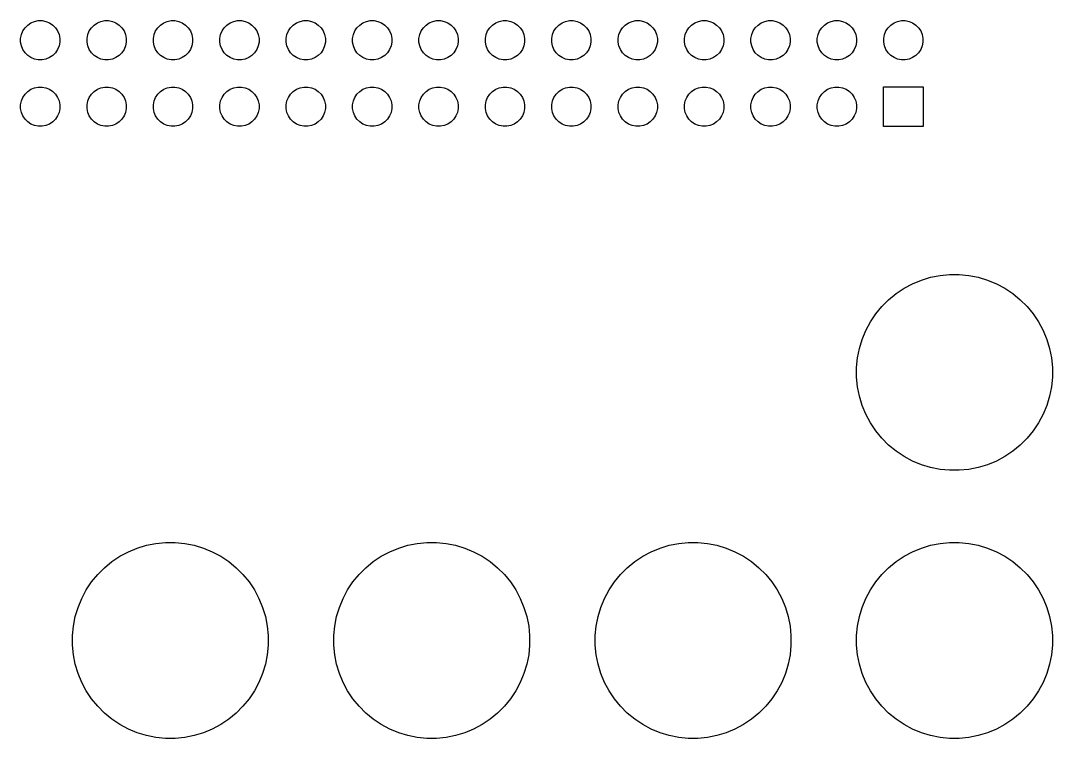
# Model space of a CAD drawing. Header units: millimetres. Extents: x 15 to 175, y 4 to 118.
# Drawn here: x 135.45 to 174.93, y 3.59 to 31.04 of the extents above; entities that cross this region are included whole.
import ezdxf

# ---------------------------------------------------------------- set-up
doc = ezdxf.new("R2010")
doc.units = ezdxf.units.MM
doc.layers.add('B.Cu', color=153, linetype='CONTINUOUS', true_color=0x4d7fc4)

msp = doc.modelspace()

# ---------------------------------------------------------------- linework, layer by layer
at = {"layer": 'B.Cu', "linetype": 'CONTINUOUS'}
for p, q in [((135.619783, 30.763836), (135.7243, 30.868353)), ((135.7243, 30.868353), (135.8472, 30.950472)), ((135.8472, 30.950472), (135.983758, 31.007036)), ((135.983758, 31.007036), (136.128728, 31.035872)), ((136.128728, 31.035872), (136.276538, 31.035872)), ((136.276538, 31.035872), (136.421508, 31.007036)), ((136.421508, 31.007036), (136.558066, 30.950472)), ((136.558066, 30.950472), (136.680966, 30.868353)), ((136.680966, 30.868353), (136.785483, 30.763836)), ((138.159783, 30.763836), (138.2643, 30.868353)), ((138.2643, 30.868353), (138.3872, 30.950472)), ((138.3872, 30.950472), (138.523758, 31.007036)), ((138.523758, 31.007036), (138.668728, 31.035872)), ((138.668728, 31.035872), (138.816538, 31.035872)), ((138.816538, 31.035872), (138.961508, 31.007036)), ((138.961508, 31.007036), (139.098066, 30.950472)), ((139.098066, 30.950472), (139.220966, 30.868353)), ((139.220966, 30.868353), (139.325483, 30.763836)), ((140.699783, 30.763836), (140.8043, 30.868353)), ((140.8043, 30.868353), (140.9272, 30.950472)), ((140.9272, 30.950472), (141.063758, 31.007036)), ((141.063758, 31.007036), (141.208728, 31.035872)), ((141.208728, 31.035872), (141.356538, 31.035872)), ((141.356538, 31.035872), (141.501508, 31.007036)), ((141.501508, 31.007036), (141.638066, 30.950472)), ((141.638066, 30.950472), (141.760966, 30.868353)), ((141.760966, 30.868353), (141.865483, 30.763836)), ((143.239783, 30.763836), (143.3443, 30.868353)), ((143.3443, 30.868353), (143.4672, 30.950472)), ((143.4672, 30.950472), (143.603758, 31.007036)), ((143.603758, 31.007036), (143.748728, 31.035872)), ((143.748728, 31.035872), (143.896538, 31.035872)), ((143.896538, 31.035872), (144.041508, 31.007036)), ((144.041508, 31.007036), (144.178066, 30.950472)), ((144.178066, 30.950472), (144.300966, 30.868353)), ((144.300966, 30.868353), (144.405483, 30.763836)), ((145.779783, 30.763836), (145.8843, 30.868353)), ((145.8843, 30.868353), (146.0072, 30.950472)), ((146.0072, 30.950472), (146.143758, 31.007036)), ((146.143758, 31.007036), (146.288728, 31.035872)), ((146.288728, 31.035872), (146.436538, 31.035872)), ((146.436538, 31.035872), (146.581508, 31.007036)), ((146.581508, 31.007036), (146.718066, 30.950472)), ((146.718066, 30.950472), (146.840966, 30.868353)), ((146.840966, 30.868353), (146.945483, 30.763836)), ((148.319783, 30.763836), (148.4243, 30.868353)), ((148.4243, 30.868353), (148.5472, 30.950472)), ((148.5472, 30.950472), (148.683758, 31.007036)), ((148.683758, 31.007036), (148.828728, 31.035872)), ((148.828728, 31.035872), (148.976538, 31.035872)), ((148.976538, 31.035872), (149.121508, 31.007036)), ((149.121508, 31.007036), (149.258066, 30.950472)), ((149.258066, 30.950472), (149.380966, 30.868353)), ((149.380966, 30.868353), (149.485483, 30.763836)), ((150.859783, 30.763836), (150.9643, 30.868353)), ((150.9643, 30.868353), (151.0872, 30.950472)), ((151.0872, 30.950472), (151.223758, 31.007036)), ((151.223758, 31.007036), (151.368728, 31.035872)), ((151.368728, 31.035872), (151.516538, 31.035872)), ((151.516538, 31.035872), (151.661508, 31.007036)), ((151.661508, 31.007036), (151.798066, 30.950472)), ((151.798066, 30.950472), (151.920966, 30.868353)), ((151.920966, 30.868353), (152.025483, 30.763836)), ((153.399783, 30.763836), (153.5043, 30.868353)), ((153.5043, 30.868353), (153.6272, 30.950472)), ((153.6272, 30.950472), (153.763758, 31.007036)), ((153.763758, 31.007036), (153.908728, 31.035872)), ((153.908728, 31.035872), (154.056538, 31.035872)), ((154.056538, 31.035872), (154.201508, 31.007036)), ((154.201508, 31.007036), (154.338066, 30.950472)), ((154.338066, 30.950472), (154.460966, 30.868353)), ((154.460966, 30.868353), (154.565483, 30.763836)), ((155.939783, 30.763836), (156.0443, 30.868353)), ((156.0443, 30.868353), (156.1672, 30.950472)), ((156.1672, 30.950472), (156.303758, 31.007036)), ((156.303758, 31.007036), (156.448728, 31.035872)), ((156.448728, 31.035872), (156.596538, 31.035872)), ((156.596538, 31.035872), (156.741508, 31.007036)), ((156.741508, 31.007036), (156.878066, 30.950472)), ((156.878066, 30.950472), (157.000966, 30.868353)), ((157.000966, 30.868353), (157.105483, 30.763836)), ((158.479783, 30.763836), (158.5843, 30.868353)), ((158.5843, 30.868353), (158.7072, 30.950472)), ((158.7072, 30.950472), (158.843758, 31.007036)), ((158.843758, 31.007036), (158.988728, 31.035872)), ((158.988728, 31.035872), (159.136538, 31.035872)), ((159.136538, 31.035872), (159.281508, 31.007036)), ((159.281508, 31.007036), (159.418066, 30.950472)), ((159.418066, 30.950472), (159.540966, 30.868353)), ((159.540966, 30.868353), (159.645483, 30.763836)), ((161.019783, 30.763836), (161.1243, 30.868353)), ((161.1243, 30.868353), (161.2472, 30.950472)), ((161.2472, 30.950472), (161.383758, 31.007036)), ((161.383758, 31.007036), (161.528728, 31.035872)), ((161.528728, 31.035872), (161.676538, 31.035872)), ((161.676538, 31.035872), (161.821508, 31.007036)), ((161.821508, 31.007036), (161.958066, 30.950472)), ((161.958066, 30.950472), (162.080966, 30.868353)), ((162.080966, 30.868353), (162.185483, 30.763836)), ((163.559783, 30.763836), (163.6643, 30.868353)), ((163.6643, 30.868353), (163.7872, 30.950472)), ((163.7872, 30.950472), (163.923758, 31.007036)), ((163.923758, 31.007036), (164.068728, 31.035872)), ((164.068728, 31.035872), (164.216538, 31.035872)), ((164.216538, 31.035872), (164.361508, 31.007036)), ((164.361508, 31.007036), (164.498066, 30.950472)), ((164.498066, 30.950472), (164.620966, 30.868353)), ((164.620966, 30.868353), (164.725483, 30.763836)), ((166.099783, 30.763836), (166.2043, 30.868353)), ((166.2043, 30.868353), (166.3272, 30.950472)), ((166.3272, 30.950472), (166.463758, 31.007036)), ((166.463758, 31.007036), (166.608728, 31.035872)), ((166.608728, 31.035872), (166.756538, 31.035872)), ((166.756538, 31.035872), (166.901508, 31.007036)), ((166.901508, 31.007036), (167.038066, 30.950472)), ((167.038066, 30.950472), (167.160966, 30.868353)), ((167.160966, 30.868353), (167.265483, 30.763836)), ((168.639783, 30.763836), (168.7443, 30.868353)), ((168.7443, 30.868353), (168.8672, 30.950472)), ((168.8672, 30.950472), (169.003758, 31.007036)), ((169.003758, 31.007036), (169.148728, 31.035872)), ((169.148728, 31.035872), (169.296538, 31.035872)), ((169.296538, 31.035872), (169.441508, 31.007036)), ((169.441508, 31.007036), (169.578066, 30.950472)), ((169.578066, 30.950472), (169.700966, 30.868353)), ((169.700966, 30.868353), (169.805483, 30.763836)), ((135.452264, 30.359408), (135.4811, 30.504378)), ((135.4811, 30.504378), (135.537664, 30.640936)), ((135.537664, 30.640936), (135.619783, 30.763836)), ((136.785483, 30.763836), (136.867602, 30.640936)), ((136.867602, 30.640936), (136.924166, 30.504378)), ((136.924166, 30.504378), (136.953002, 30.359408)), ((137.992264, 30.359408), (138.0211, 30.504378)), ((138.0211, 30.504378), (138.077664, 30.640936)), ((138.077664, 30.640936), (138.159783, 30.763836)), ((139.325483, 30.763836), (139.407602, 30.640936)), ((139.407602, 30.640936), (139.464166, 30.504378)), ((139.464166, 30.504378), (139.493002, 30.359408)), ((140.532264, 30.359408), (140.5611, 30.504378)), ((140.5611, 30.504378), (140.617664, 30.640936)), ((140.617664, 30.640936), (140.699783, 30.763836)), ((141.865483, 30.763836), (141.947602, 30.640936)), ((141.947602, 30.640936), (142.004166, 30.504378)), ((142.004166, 30.504378), (142.033002, 30.359408)), ((143.072264, 30.359408), (143.1011, 30.504378)), ((143.1011, 30.504378), (143.157664, 30.640936)), ((143.157664, 30.640936), (143.239783, 30.763836)), ((144.405483, 30.763836), (144.487602, 30.640936)), ((144.487602, 30.640936), (144.544166, 30.504378)), ((144.544166, 30.504378), (144.573002, 30.359408)), ((145.612264, 30.359408), (145.6411, 30.504378)), ((145.6411, 30.504378), (145.697664, 30.640936)), ((145.697664, 30.640936), (145.779783, 30.763836)), ((146.945483, 30.763836), (147.027602, 30.640936)), ((147.027602, 30.640936), (147.084166, 30.504378)), ((147.084166, 30.504378), (147.113002, 30.359408)), ((148.152264, 30.359408), (148.1811, 30.504378)), ((148.1811, 30.504378), (148.237664, 30.640936)), ((148.237664, 30.640936), (148.319783, 30.763836)), ((149.485483, 30.763836), (149.567602, 30.640936)), ((149.567602, 30.640936), (149.624166, 30.504378)), ((149.624166, 30.504378), (149.653002, 30.359408)), ((150.692264, 30.359408), (150.7211, 30.504378)), ((150.7211, 30.504378), (150.777664, 30.640936)), ((150.777664, 30.640936), (150.859783, 30.763836)), ((152.025483, 30.763836), (152.107602, 30.640936)), ((152.107602, 30.640936), (152.164166, 30.504378)), ((152.164166, 30.504378), (152.193002, 30.359408)), ((153.232264, 30.359408), (153.2611, 30.504378)), ((153.2611, 30.504378), (153.317664, 30.640936)), ((153.317664, 30.640936), (153.399783, 30.763836)), ((154.565483, 30.763836), (154.647602, 30.640936)), ((154.647602, 30.640936), (154.704166, 30.504378)), ((154.704166, 30.504378), (154.733002, 30.359408)), ((155.772264, 30.359408), (155.8011, 30.504378)), ((155.8011, 30.504378), (155.857664, 30.640936)), ((155.857664, 30.640936), (155.939783, 30.763836)), ((157.105483, 30.763836), (157.187602, 30.640936)), ((157.187602, 30.640936), (157.244166, 30.504378)), ((157.244166, 30.504378), (157.273002, 30.359408)), ((158.312264, 30.359408), (158.3411, 30.504378)), ((158.3411, 30.504378), (158.397664, 30.640936)), ((158.397664, 30.640936), (158.479783, 30.763836)), ((159.645483, 30.763836), (159.727602, 30.640936)), ((159.727602, 30.640936), (159.784166, 30.504378)), ((159.784166, 30.504378), (159.813002, 30.359408)), ((160.852264, 30.359408), (160.8811, 30.504378)), ((160.8811, 30.504378), (160.937664, 30.640936)), ((160.937664, 30.640936), (161.019783, 30.763836)), ((162.185483, 30.763836), (162.267602, 30.640936)), ((162.267602, 30.640936), (162.324166, 30.504378)), ((162.324166, 30.504378), (162.353002, 30.359408)), ((163.392264, 30.359408), (163.4211, 30.504378)), ((163.4211, 30.504378), (163.477664, 30.640936)), ((163.477664, 30.640936), (163.559783, 30.763836)), ((164.725483, 30.763836), (164.807602, 30.640936)), ((164.807602, 30.640936), (164.864166, 30.504378)), ((164.864166, 30.504378), (164.893002, 30.359408)), ((165.932264, 30.359408), (165.9611, 30.504378)), ((165.9611, 30.504378), (166.017664, 30.640936)), ((166.017664, 30.640936), (166.099783, 30.763836)), ((167.265483, 30.763836), (167.347602, 30.640936)), ((167.347602, 30.640936), (167.404166, 30.504378)), ((167.404166, 30.504378), (167.433002, 30.359408)), ((168.472264, 30.359408), (168.5011, 30.504378)), ((168.5011, 30.504378), (168.557664, 30.640936)), ((168.557664, 30.640936), (168.639783, 30.763836)), ((169.805483, 30.763836), (169.887602, 30.640936)), ((169.887602, 30.640936), (169.944166, 30.504378)), ((169.944166, 30.504378), (169.973002, 30.359408)), ((135.452264, 30.211598), (135.452264, 30.359408)), ((135.4811, 30.066628), (135.452264, 30.211598)), ((135.537664, 29.93007), (135.4811, 30.066628)), ((136.924166, 30.066628), (136.867602, 29.93007)), ((136.953002, 30.211598), (136.924166, 30.066628)), ((136.953002, 30.359408), (136.953002, 30.211598)), ((137.992264, 30.211598), (137.992264, 30.359408)), ((138.0211, 30.066628), (137.992264, 30.211598)), ((138.077664, 29.93007), (138.0211, 30.066628)), ((139.464166, 30.066628), (139.407602, 29.93007)), ((139.493002, 30.211598), (139.464166, 30.066628)), ((139.493002, 30.359408), (139.493002, 30.211598)), ((140.532264, 30.211598), (140.532264, 30.359408)), ((140.5611, 30.066628), (140.532264, 30.211598)), ((140.617664, 29.93007), (140.5611, 30.066628)), ((142.004166, 30.066628), (141.947602, 29.93007)), ((142.033002, 30.211598), (142.004166, 30.066628)), ((142.033002, 30.359408), (142.033002, 30.211598)), ((143.072264, 30.211598), (143.072264, 30.359408)), ((143.1011, 30.066628), (143.072264, 30.211598)), ((143.157664, 29.93007), (143.1011, 30.066628)), ((144.544166, 30.066628), (144.487602, 29.93007)), ((144.573002, 30.211598), (144.544166, 30.066628)), ((144.573002, 30.359408), (144.573002, 30.211598)), ((145.612264, 30.211598), (145.612264, 30.359408)), ((145.6411, 30.066628), (145.612264, 30.211598)), ((145.697664, 29.93007), (145.6411, 30.066628)), ((147.084166, 30.066628), (147.027602, 29.93007)), ((147.113002, 30.211598), (147.084166, 30.066628)), ((147.113002, 30.359408), (147.113002, 30.211598)), ((148.152264, 30.211598), (148.152264, 30.359408)), ((148.1811, 30.066628), (148.152264, 30.211598)), ((148.237664, 29.93007), (148.1811, 30.066628)), ((149.624166, 30.066628), (149.567602, 29.93007)), ((149.653002, 30.211598), (149.624166, 30.066628)), ((149.653002, 30.359408), (149.653002, 30.211598)), ((150.692264, 30.211598), (150.692264, 30.359408)), ((150.7211, 30.066628), (150.692264, 30.211598)), ((150.777664, 29.93007), (150.7211, 30.066628)), ((152.164166, 30.066628), (152.107602, 29.93007)), ((152.193002, 30.211598), (152.164166, 30.066628)), ((152.193002, 30.359408), (152.193002, 30.211598)), ((153.232264, 30.211598), (153.232264, 30.359408)), ((153.2611, 30.066628), (153.232264, 30.211598)), ((153.317664, 29.93007), (153.2611, 30.066628)), ((154.704166, 30.066628), (154.647602, 29.93007)), ((154.733002, 30.211598), (154.704166, 30.066628)), ((154.733002, 30.359408), (154.733002, 30.211598)), ((155.772264, 30.211598), (155.772264, 30.359408)), ((155.8011, 30.066628), (155.772264, 30.211598)), ((155.857664, 29.93007), (155.8011, 30.066628)), ((157.244166, 30.066628), (157.187602, 29.93007)), ((157.273002, 30.211598), (157.244166, 30.066628)), ((157.273002, 30.359408), (157.273002, 30.211598)), ((158.312264, 30.211598), (158.312264, 30.359408)), ((158.3411, 30.066628), (158.312264, 30.211598)), ((158.397664, 29.93007), (158.3411, 30.066628)), ((159.784166, 30.066628), (159.727602, 29.93007)), ((159.813002, 30.211598), (159.784166, 30.066628)), ((159.813002, 30.359408), (159.813002, 30.211598)), ((160.852264, 30.211598), (160.852264, 30.359408)), ((160.8811, 30.066628), (160.852264, 30.211598)), ((160.937664, 29.93007), (160.8811, 30.066628)), ((162.324166, 30.066628), (162.267602, 29.93007)), ((162.353002, 30.211598), (162.324166, 30.066628)), ((162.353002, 30.359408), (162.353002, 30.211598)), ((163.392264, 30.211598), (163.392264, 30.359408)), ((163.4211, 30.066628), (163.392264, 30.211598)), ((163.477664, 29.93007), (163.4211, 30.066628)), ((164.864166, 30.066628), (164.807602, 29.93007)), ((164.893002, 30.211598), (164.864166, 30.066628)), ((164.893002, 30.359408), (164.893002, 30.211598)), ((165.932264, 30.211598), (165.932264, 30.359408)), ((165.9611, 30.066628), (165.932264, 30.211598)), ((166.017664, 29.93007), (165.9611, 30.066628)), ((167.404166, 30.066628), (167.347602, 29.93007)), ((167.433002, 30.211598), (167.404166, 30.066628)), ((167.433002, 30.359408), (167.433002, 30.211598)), ((168.472264, 30.211598), (168.472264, 30.359408)), ((168.5011, 30.066628), (168.472264, 30.211598)), ((168.557664, 29.93007), (168.5011, 30.066628)), ((169.944166, 30.066628), (169.887602, 29.93007)), ((169.973002, 30.211598), (169.944166, 30.066628)), ((169.973002, 30.359408), (169.973002, 30.211598)), ((135.619783, 29.80717), (135.537664, 29.93007)), ((135.7243, 29.702653), (135.619783, 29.80717)), ((135.8472, 29.620534), (135.7243, 29.702653)), ((135.983758, 29.56397), (135.8472, 29.620534)), ((136.558066, 29.620534), (136.421508, 29.56397)), ((136.680966, 29.702653), (136.558066, 29.620534)), ((136.785483, 29.80717), (136.680966, 29.702653)), ((136.867602, 29.93007), (136.785483, 29.80717)), ((138.159783, 29.80717), (138.077664, 29.93007)), ((138.2643, 29.702653), (138.159783, 29.80717)), ((138.3872, 29.620534), (138.2643, 29.702653)), ((138.523758, 29.56397), (138.3872, 29.620534)), ((139.098066, 29.620534), (138.961508, 29.56397)), ((139.220966, 29.702653), (139.098066, 29.620534)), ((139.325483, 29.80717), (139.220966, 29.702653)), ((139.407602, 29.93007), (139.325483, 29.80717)), ((140.699783, 29.80717), (140.617664, 29.93007)), ((140.8043, 29.702653), (140.699783, 29.80717)), ((140.9272, 29.620534), (140.8043, 29.702653)), ((141.063758, 29.56397), (140.9272, 29.620534)), ((141.638066, 29.620534), (141.501508, 29.56397)), ((141.760966, 29.702653), (141.638066, 29.620534)), ((141.865483, 29.80717), (141.760966, 29.702653)), ((141.947602, 29.93007), (141.865483, 29.80717)), ((143.239783, 29.80717), (143.157664, 29.93007)), ((143.3443, 29.702653), (143.239783, 29.80717)), ((143.4672, 29.620534), (143.3443, 29.702653)), ((143.603758, 29.56397), (143.4672, 29.620534)), ((144.178066, 29.620534), (144.041508, 29.56397)), ((144.300966, 29.702653), (144.178066, 29.620534)), ((144.405483, 29.80717), (144.300966, 29.702653)), ((144.487602, 29.93007), (144.405483, 29.80717)), ((145.779783, 29.80717), (145.697664, 29.93007)), ((145.8843, 29.702653), (145.779783, 29.80717)), ((146.0072, 29.620534), (145.8843, 29.702653)), ((146.143758, 29.56397), (146.0072, 29.620534)), ((146.718066, 29.620534), (146.581508, 29.56397)), ((146.840966, 29.702653), (146.718066, 29.620534)), ((146.945483, 29.80717), (146.840966, 29.702653)), ((147.027602, 29.93007), (146.945483, 29.80717)), ((148.319783, 29.80717), (148.237664, 29.93007)), ((148.4243, 29.702653), (148.319783, 29.80717)), ((148.5472, 29.620534), (148.4243, 29.702653)), ((148.683758, 29.56397), (148.5472, 29.620534)), ((149.258066, 29.620534), (149.121508, 29.56397)), ((149.380966, 29.702653), (149.258066, 29.620534)), ((149.485483, 29.80717), (149.380966, 29.702653)), ((149.567602, 29.93007), (149.485483, 29.80717)), ((150.859783, 29.80717), (150.777664, 29.93007)), ((150.9643, 29.702653), (150.859783, 29.80717)), ((151.0872, 29.620534), (150.9643, 29.702653)), ((151.223758, 29.56397), (151.0872, 29.620534)), ((151.798066, 29.620534), (151.661508, 29.56397)), ((151.920966, 29.702653), (151.798066, 29.620534)), ((152.025483, 29.80717), (151.920966, 29.702653)), ((152.107602, 29.93007), (152.025483, 29.80717)), ((153.399783, 29.80717), (153.317664, 29.93007)), ((153.5043, 29.702653), (153.399783, 29.80717)), ((153.6272, 29.620534), (153.5043, 29.702653)), ((153.763758, 29.56397), (153.6272, 29.620534)), ((154.338066, 29.620534), (154.201508, 29.56397)), ((154.460966, 29.702653), (154.338066, 29.620534)), ((154.565483, 29.80717), (154.460966, 29.702653)), ((154.647602, 29.93007), (154.565483, 29.80717)), ((155.939783, 29.80717), (155.857664, 29.93007)), ((156.0443, 29.702653), (155.939783, 29.80717)), ((156.1672, 29.620534), (156.0443, 29.702653)), ((156.303758, 29.56397), (156.1672, 29.620534)), ((156.878066, 29.620534), (156.741508, 29.56397)), ((157.000966, 29.702653), (156.878066, 29.620534)), ((157.105483, 29.80717), (157.000966, 29.702653)), ((157.187602, 29.93007), (157.105483, 29.80717)), ((158.479783, 29.80717), (158.397664, 29.93007)), ((158.5843, 29.702653), (158.479783, 29.80717)), ((158.7072, 29.620534), (158.5843, 29.702653)), ((158.843758, 29.56397), (158.7072, 29.620534)), ((159.418066, 29.620534), (159.281508, 29.56397)), ((159.540966, 29.702653), (159.418066, 29.620534)), ((159.645483, 29.80717), (159.540966, 29.702653)), ((159.727602, 29.93007), (159.645483, 29.80717)), ((161.019783, 29.80717), (160.937664, 29.93007)), ((161.1243, 29.702653), (161.019783, 29.80717)), ((161.2472, 29.620534), (161.1243, 29.702653)), ((161.383758, 29.56397), (161.2472, 29.620534)), ((161.958066, 29.620534), (161.821508, 29.56397)), ((162.080966, 29.702653), (161.958066, 29.620534)), ((162.185483, 29.80717), (162.080966, 29.702653)), ((162.267602, 29.93007), (162.185483, 29.80717)), ((163.559783, 29.80717), (163.477664, 29.93007)), ((163.6643, 29.702653), (163.559783, 29.80717)), ((163.7872, 29.620534), (163.6643, 29.702653)), ((163.923758, 29.56397), (163.7872, 29.620534)), ((164.498066, 29.620534), (164.361508, 29.56397)), ((164.620966, 29.702653), (164.498066, 29.620534)), ((164.725483, 29.80717), (164.620966, 29.702653)), ((164.807602, 29.93007), (164.725483, 29.80717)), ((166.099783, 29.80717), (166.017664, 29.93007)), ((166.2043, 29.702653), (166.099783, 29.80717)), ((166.3272, 29.620534), (166.2043, 29.702653)), ((166.463758, 29.56397), (166.3272, 29.620534)), ((167.038066, 29.620534), (166.901508, 29.56397)), ((167.160966, 29.702653), (167.038066, 29.620534)), ((167.265483, 29.80717), (167.160966, 29.702653)), ((167.347602, 29.93007), (167.265483, 29.80717)), ((168.639783, 29.80717), (168.557664, 29.93007)), ((168.7443, 29.702653), (168.639783, 29.80717)), ((168.8672, 29.620534), (168.7443, 29.702653)), ((169.003758, 29.56397), (168.8672, 29.620534)), ((169.578066, 29.620534), (169.441508, 29.56397)), ((169.700966, 29.702653), (169.578066, 29.620534)), ((169.805483, 29.80717), (169.700966, 29.702653)), ((169.887602, 29.93007), (169.805483, 29.80717)), ((136.128728, 29.535134), (135.983758, 29.56397)), ((136.276538, 29.535134), (136.128728, 29.535134)), ((136.421508, 29.56397), (136.276538, 29.535134)), ((138.668728, 29.535134), (138.523758, 29.56397)), ((138.816538, 29.535134), (138.668728, 29.535134)), ((138.961508, 29.56397), (138.816538, 29.535134)), ((141.208728, 29.535134), (141.063758, 29.56397)), ((141.356538, 29.535134), (141.208728, 29.535134)), ((141.501508, 29.56397), (141.356538, 29.535134)), ((143.748728, 29.535134), (143.603758, 29.56397)), ((143.896538, 29.535134), (143.748728, 29.535134)), ((144.041508, 29.56397), (143.896538, 29.535134)), ((146.288728, 29.535134), (146.143758, 29.56397)), ((146.436538, 29.535134), (146.288728, 29.535134)), ((146.581508, 29.56397), (146.436538, 29.535134)), ((148.828728, 29.535134), (148.683758, 29.56397)), ((148.976538, 29.535134), (148.828728, 29.535134)), ((149.121508, 29.56397), (148.976538, 29.535134)), ((151.368728, 29.535134), (151.223758, 29.56397)), ((151.516538, 29.535134), (151.368728, 29.535134)), ((151.661508, 29.56397), (151.516538, 29.535134)), ((153.908728, 29.535134), (153.763758, 29.56397)), ((154.056538, 29.535134), (153.908728, 29.535134)), ((154.201508, 29.56397), (154.056538, 29.535134)), ((156.448728, 29.535134), (156.303758, 29.56397)), ((156.596538, 29.535134), (156.448728, 29.535134)), ((156.741508, 29.56397), (156.596538, 29.535134)), ((158.988728, 29.535134), (158.843758, 29.56397)), ((159.136538, 29.535134), (158.988728, 29.535134)), ((159.281508, 29.56397), (159.136538, 29.535134)), ((161.528728, 29.535134), (161.383758, 29.56397)), ((161.676538, 29.535134), (161.528728, 29.535134)), ((161.821508, 29.56397), (161.676538, 29.535134)), ((164.068728, 29.535134), (163.923758, 29.56397)), ((164.216538, 29.535134), (164.068728, 29.535134)), ((164.361508, 29.56397), (164.216538, 29.535134)), ((166.608728, 29.535134), (166.463758, 29.56397)), ((166.756538, 29.535134), (166.608728, 29.535134)), ((166.901508, 29.56397), (166.756538, 29.535134)), ((169.148728, 29.535134), (169.003758, 29.56397)), ((169.296538, 29.535134), (169.148728, 29.535134)), ((169.441508, 29.56397), (169.296538, 29.535134)), ((135.8472, 28.410472), (135.983758, 28.467036)), ((135.983758, 28.467036), (136.128728, 28.495872)), ((136.128728, 28.495872), (136.276538, 28.495872)), ((136.276538, 28.495872), (136.421508, 28.467036)), ((136.421508, 28.467036), (136.558066, 28.410472)), ((138.3872, 28.410472), (138.523758, 28.467036)), ((138.523758, 28.467036), (138.668728, 28.495872)), ((138.668728, 28.495872), (138.816538, 28.495872)), ((138.816538, 28.495872), (138.961508, 28.467036)), ((138.961508, 28.467036), (139.098066, 28.410472)), ((140.9272, 28.410472), (141.063758, 28.467036)), ((141.063758, 28.467036), (141.208728, 28.495872)), ((141.208728, 28.495872), (141.356538, 28.495872)), ((141.356538, 28.495872), (141.501508, 28.467036)), ((141.501508, 28.467036), (141.638066, 28.410472)), ((143.4672, 28.410472), (143.603758, 28.467036)), ((143.603758, 28.467036), (143.748728, 28.495872)), ((143.748728, 28.495872), (143.896538, 28.495872)), ((143.896538, 28.495872), (144.041508, 28.467036)), ((144.041508, 28.467036), (144.178066, 28.410472)), ((146.0072, 28.410472), (146.143758, 28.467036)), ((146.143758, 28.467036), (146.288728, 28.495872)), ((146.288728, 28.495872), (146.436538, 28.495872)), ((146.436538, 28.495872), (146.581508, 28.467036)), ((146.581508, 28.467036), (146.718066, 28.410472)), ((148.5472, 28.410472), (148.683758, 28.467036)), ((148.683758, 28.467036), (148.828728, 28.495872)), ((148.828728, 28.495872), (148.976538, 28.495872)), ((148.976538, 28.495872), (149.121508, 28.467036)), ((149.121508, 28.467036), (149.258066, 28.410472)), ((151.0872, 28.410472), (151.223758, 28.467036)), ((151.223758, 28.467036), (151.368728, 28.495872)), ((151.368728, 28.495872), (151.516538, 28.495872)), ((151.516538, 28.495872), (151.661508, 28.467036)), ((151.661508, 28.467036), (151.798066, 28.410472)), ((153.6272, 28.410472), (153.763758, 28.467036)), ((153.763758, 28.467036), (153.908728, 28.495872)), ((153.908728, 28.495872), (154.056538, 28.495872)), ((154.056538, 28.495872), (154.201508, 28.467036)), ((154.201508, 28.467036), (154.338066, 28.410472)), ((156.1672, 28.410472), (156.303758, 28.467036)), ((156.303758, 28.467036), (156.448728, 28.495872)), ((156.448728, 28.495872), (156.596538, 28.495872)), ((156.596538, 28.495872), (156.741508, 28.467036)), ((156.741508, 28.467036), (156.878066, 28.410472)), ((158.7072, 28.410472), (158.843758, 28.467036)), ((158.843758, 28.467036), (158.988728, 28.495872)), ((158.988728, 28.495872), (159.136538, 28.495872)), ((159.136538, 28.495872), (159.281508, 28.467036)), ((159.281508, 28.467036), (159.418066, 28.410472)), ((161.2472, 28.410472), (161.383758, 28.467036)), ((161.383758, 28.467036), (161.528728, 28.495872)), ((161.528728, 28.495872), (161.676538, 28.495872)), ((161.676538, 28.495872), (161.821508, 28.467036)), ((161.821508, 28.467036), (161.958066, 28.410472)), ((163.7872, 28.410472), (163.923758, 28.467036)), ((163.923758, 28.467036), (164.068728, 28.495872)), ((164.068728, 28.495872), (164.216538, 28.495872)), ((164.216538, 28.495872), (164.361508, 28.467036)), ((164.361508, 28.467036), (164.498066, 28.410472)), ((166.3272, 28.410472), (166.463758, 28.467036)), ((166.463758, 28.467036), (166.608728, 28.495872)), ((166.608728, 28.495872), (166.756538, 28.495872)), ((166.756538, 28.495872), (166.901508, 28.467036)), ((166.901508, 28.467036), (167.038066, 28.410472)), ((168.468633, 26.991503), (168.468633, 28.499503)), ((168.468633, 28.499503), (169.976633, 28.499503)), ((169.976633, 28.499503), (169.976633, 26.991503)), ((135.4811, 27.964378), (135.537664, 28.100936)), ((135.537664, 28.100936), (135.619783, 28.223836)), ((135.619783, 28.223836), (135.7243, 28.328353)), ((135.7243, 28.328353), (135.8472, 28.410472)), ((136.558066, 28.410472), (136.680966, 28.328353)), ((136.680966, 28.328353), (136.785483, 28.223836)), ((136.785483, 28.223836), (136.867602, 28.100936)), ((136.867602, 28.100936), (136.924166, 27.964378)), ((138.0211, 27.964378), (138.077664, 28.100936)), ((138.077664, 28.100936), (138.159783, 28.223836)), ((138.159783, 28.223836), (138.2643, 28.328353)), ((138.2643, 28.328353), (138.3872, 28.410472)), ((139.098066, 28.410472), (139.220966, 28.328353)), ((139.220966, 28.328353), (139.325483, 28.223836)), ((139.325483, 28.223836), (139.407602, 28.100936)), ((139.407602, 28.100936), (139.464166, 27.964378)), ((140.5611, 27.964378), (140.617664, 28.100936)), ((140.617664, 28.100936), (140.699783, 28.223836)), ((140.699783, 28.223836), (140.8043, 28.328353)), ((140.8043, 28.328353), (140.9272, 28.410472)), ((141.638066, 28.410472), (141.760966, 28.328353)), ((141.760966, 28.328353), (141.865483, 28.223836)), ((141.865483, 28.223836), (141.947602, 28.100936)), ((141.947602, 28.100936), (142.004166, 27.964378)), ((143.1011, 27.964378), (143.157664, 28.100936)), ((143.157664, 28.100936), (143.239783, 28.223836)), ((143.239783, 28.223836), (143.3443, 28.328353)), ((143.3443, 28.328353), (143.4672, 28.410472)), ((144.178066, 28.410472), (144.300966, 28.328353)), ((144.300966, 28.328353), (144.405483, 28.223836)), ((144.405483, 28.223836), (144.487602, 28.100936)), ((144.487602, 28.100936), (144.544166, 27.964378)), ((145.6411, 27.964378), (145.697664, 28.100936)), ((145.697664, 28.100936), (145.779783, 28.223836)), ((145.779783, 28.223836), (145.8843, 28.328353)), ((145.8843, 28.328353), (146.0072, 28.410472)), ((146.718066, 28.410472), (146.840966, 28.328353)), ((146.840966, 28.328353), (146.945483, 28.223836)), ((146.945483, 28.223836), (147.027602, 28.100936)), ((147.027602, 28.100936), (147.084166, 27.964378)), ((148.1811, 27.964378), (148.237664, 28.100936)), ((148.237664, 28.100936), (148.319783, 28.223836)), ((148.319783, 28.223836), (148.4243, 28.328353)), ((148.4243, 28.328353), (148.5472, 28.410472)), ((149.258066, 28.410472), (149.380966, 28.328353)), ((149.380966, 28.328353), (149.485483, 28.223836)), ((149.485483, 28.223836), (149.567602, 28.100936)), ((149.567602, 28.100936), (149.624166, 27.964378)), ((150.7211, 27.964378), (150.777664, 28.100936)), ((150.777664, 28.100936), (150.859783, 28.223836)), ((150.859783, 28.223836), (150.9643, 28.328353)), ((150.9643, 28.328353), (151.0872, 28.410472)), ((151.798066, 28.410472), (151.920966, 28.328353)), ((151.920966, 28.328353), (152.025483, 28.223836)), ((152.025483, 28.223836), (152.107602, 28.100936)), ((152.107602, 28.100936), (152.164166, 27.964378)), ((153.2611, 27.964378), (153.317664, 28.100936)), ((153.317664, 28.100936), (153.399783, 28.223836)), ((153.399783, 28.223836), (153.5043, 28.328353)), ((153.5043, 28.328353), (153.6272, 28.410472)), ((154.338066, 28.410472), (154.460966, 28.328353)), ((154.460966, 28.328353), (154.565483, 28.223836)), ((154.565483, 28.223836), (154.647602, 28.100936)), ((154.647602, 28.100936), (154.704166, 27.964378)), ((155.8011, 27.964378), (155.857664, 28.100936)), ((155.857664, 28.100936), (155.939783, 28.223836)), ((155.939783, 28.223836), (156.0443, 28.328353)), ((156.0443, 28.328353), (156.1672, 28.410472)), ((156.878066, 28.410472), (157.000966, 28.328353)), ((157.000966, 28.328353), (157.105483, 28.223836)), ((157.105483, 28.223836), (157.187602, 28.100936)), ((157.187602, 28.100936), (157.244166, 27.964378)), ((158.3411, 27.964378), (158.397664, 28.100936)), ((158.397664, 28.100936), (158.479783, 28.223836)), ((158.479783, 28.223836), (158.5843, 28.328353)), ((158.5843, 28.328353), (158.7072, 28.410472)), ((159.418066, 28.410472), (159.540966, 28.328353)), ((159.540966, 28.328353), (159.645483, 28.223836)), ((159.645483, 28.223836), (159.727602, 28.100936)), ((159.727602, 28.100936), (159.784166, 27.964378)), ((160.8811, 27.964378), (160.937664, 28.100936)), ((160.937664, 28.100936), (161.019783, 28.223836)), ((161.019783, 28.223836), (161.1243, 28.328353)), ((161.1243, 28.328353), (161.2472, 28.410472)), ((161.958066, 28.410472), (162.080966, 28.328353)), ((162.080966, 28.328353), (162.185483, 28.223836)), ((162.185483, 28.223836), (162.267602, 28.100936)), ((162.267602, 28.100936), (162.324166, 27.964378)), ((163.4211, 27.964378), (163.477664, 28.100936)), ((163.477664, 28.100936), (163.559783, 28.223836)), ((163.559783, 28.223836), (163.6643, 28.328353)), ((163.6643, 28.328353), (163.7872, 28.410472)), ((164.498066, 28.410472), (164.620966, 28.328353)), ((164.620966, 28.328353), (164.725483, 28.223836)), ((164.725483, 28.223836), (164.807602, 28.100936)), ((164.807602, 28.100936), (164.864166, 27.964378)), ((165.9611, 27.964378), (166.017664, 28.100936)), ((166.017664, 28.100936), (166.099783, 28.223836)), ((166.099783, 28.223836), (166.2043, 28.328353)), ((166.2043, 28.328353), (166.3272, 28.410472)), ((167.038066, 28.410472), (167.160966, 28.328353)), ((167.160966, 28.328353), (167.265483, 28.223836)), ((167.265483, 28.223836), (167.347602, 28.100936)), ((167.347602, 28.100936), (167.404166, 27.964378)), ((135.452264, 27.819408), (135.4811, 27.964378)), ((135.452264, 27.671598), (135.452264, 27.819408)), ((135.4811, 27.526628), (135.452264, 27.671598)), ((136.924166, 27.964378), (136.953002, 27.819408)), ((136.953002, 27.671598), (136.924166, 27.526628)), ((136.953002, 27.819408), (136.953002, 27.671598)), ((137.992264, 27.819408), (138.0211, 27.964378)), ((137.992264, 27.671598), (137.992264, 27.819408)), ((138.0211, 27.526628), (137.992264, 27.671598)), ((139.464166, 27.964378), (139.493002, 27.819408)), ((139.493002, 27.671598), (139.464166, 27.526628)), ((139.493002, 27.819408), (139.493002, 27.671598)), ((140.532264, 27.819408), (140.5611, 27.964378)), ((140.532264, 27.671598), (140.532264, 27.819408)), ((140.5611, 27.526628), (140.532264, 27.671598)), ((142.004166, 27.964378), (142.033002, 27.819408)), ((142.033002, 27.671598), (142.004166, 27.526628)), ((142.033002, 27.819408), (142.033002, 27.671598)), ((143.072264, 27.819408), (143.1011, 27.964378)), ((143.072264, 27.671598), (143.072264, 27.819408)), ((143.1011, 27.526628), (143.072264, 27.671598)), ((144.544166, 27.964378), (144.573002, 27.819408)), ((144.573002, 27.671598), (144.544166, 27.526628)), ((144.573002, 27.819408), (144.573002, 27.671598)), ((145.612264, 27.819408), (145.6411, 27.964378)), ((145.612264, 27.671598), (145.612264, 27.819408)), ((145.6411, 27.526628), (145.612264, 27.671598)), ((147.084166, 27.964378), (147.113002, 27.819408)), ((147.113002, 27.671598), (147.084166, 27.526628)), ((147.113002, 27.819408), (147.113002, 27.671598)), ((148.152264, 27.819408), (148.1811, 27.964378)), ((148.152264, 27.671598), (148.152264, 27.819408)), ((148.1811, 27.526628), (148.152264, 27.671598)), ((149.624166, 27.964378), (149.653002, 27.819408)), ((149.653002, 27.671598), (149.624166, 27.526628)), ((149.653002, 27.819408), (149.653002, 27.671598)), ((150.692264, 27.819408), (150.7211, 27.964378)), ((150.692264, 27.671598), (150.692264, 27.819408)), ((150.7211, 27.526628), (150.692264, 27.671598)), ((152.164166, 27.964378), (152.193002, 27.819408)), ((152.193002, 27.671598), (152.164166, 27.526628)), ((152.193002, 27.819408), (152.193002, 27.671598)), ((153.232264, 27.819408), (153.2611, 27.964378)), ((153.232264, 27.671598), (153.232264, 27.819408)), ((153.2611, 27.526628), (153.232264, 27.671598)), ((154.704166, 27.964378), (154.733002, 27.819408)), ((154.733002, 27.671598), (154.704166, 27.526628)), ((154.733002, 27.819408), (154.733002, 27.671598)), ((155.772264, 27.819408), (155.8011, 27.964378)), ((155.772264, 27.671598), (155.772264, 27.819408)), ((155.8011, 27.526628), (155.772264, 27.671598)), ((157.244166, 27.964378), (157.273002, 27.819408)), ((157.273002, 27.671598), (157.244166, 27.526628)), ((157.273002, 27.819408), (157.273002, 27.671598)), ((158.312264, 27.819408), (158.3411, 27.964378)), ((158.312264, 27.671598), (158.312264, 27.819408)), ((158.3411, 27.526628), (158.312264, 27.671598)), ((159.784166, 27.964378), (159.813002, 27.819408)), ((159.813002, 27.671598), (159.784166, 27.526628)), ((159.813002, 27.819408), (159.813002, 27.671598)), ((160.852264, 27.819408), (160.8811, 27.964378)), ((160.852264, 27.671598), (160.852264, 27.819408)), ((160.8811, 27.526628), (160.852264, 27.671598)), ((162.324166, 27.964378), (162.353002, 27.819408)), ((162.353002, 27.671598), (162.324166, 27.526628)), ((162.353002, 27.819408), (162.353002, 27.671598)), ((163.392264, 27.819408), (163.4211, 27.964378)), ((163.392264, 27.671598), (163.392264, 27.819408)), ((163.4211, 27.526628), (163.392264, 27.671598)), ((164.864166, 27.964378), (164.893002, 27.819408)), ((164.893002, 27.671598), (164.864166, 27.526628)), ((164.893002, 27.819408), (164.893002, 27.671598)), ((165.932264, 27.819408), (165.9611, 27.964378)), ((165.932264, 27.671598), (165.932264, 27.819408)), ((165.9611, 27.526628), (165.932264, 27.671598)), ((167.404166, 27.964378), (167.433002, 27.819408)), ((167.433002, 27.671598), (167.404166, 27.526628)), ((167.433002, 27.819408), (167.433002, 27.671598)), ((135.537664, 27.39007), (135.4811, 27.526628)), ((135.619783, 27.26717), (135.537664, 27.39007)), ((135.7243, 27.162653), (135.619783, 27.26717)), ((136.785483, 27.26717), (136.680966, 27.162653)), ((136.867602, 27.39007), (136.785483, 27.26717)), ((136.924166, 27.526628), (136.867602, 27.39007)), ((138.077664, 27.39007), (138.0211, 27.526628)), ((138.159783, 27.26717), (138.077664, 27.39007)), ((138.2643, 27.162653), (138.159783, 27.26717)), ((139.325483, 27.26717), (139.220966, 27.162653)), ((139.407602, 27.39007), (139.325483, 27.26717)), ((139.464166, 27.526628), (139.407602, 27.39007)), ((140.617664, 27.39007), (140.5611, 27.526628)), ((140.699783, 27.26717), (140.617664, 27.39007)), ((140.8043, 27.162653), (140.699783, 27.26717)), ((141.865483, 27.26717), (141.760966, 27.162653)), ((141.947602, 27.39007), (141.865483, 27.26717)), ((142.004166, 27.526628), (141.947602, 27.39007)), ((143.157664, 27.39007), (143.1011, 27.526628)), ((143.239783, 27.26717), (143.157664, 27.39007)), ((143.3443, 27.162653), (143.239783, 27.26717)), ((144.405483, 27.26717), (144.300966, 27.162653)), ((144.487602, 27.39007), (144.405483, 27.26717)), ((144.544166, 27.526628), (144.487602, 27.39007)), ((145.697664, 27.39007), (145.6411, 27.526628)), ((145.779783, 27.26717), (145.697664, 27.39007)), ((145.8843, 27.162653), (145.779783, 27.26717)), ((146.945483, 27.26717), (146.840966, 27.162653)), ((147.027602, 27.39007), (146.945483, 27.26717)), ((147.084166, 27.526628), (147.027602, 27.39007)), ((148.237664, 27.39007), (148.1811, 27.526628)), ((148.319783, 27.26717), (148.237664, 27.39007)), ((148.4243, 27.162653), (148.319783, 27.26717)), ((149.485483, 27.26717), (149.380966, 27.162653)), ((149.567602, 27.39007), (149.485483, 27.26717)), ((149.624166, 27.526628), (149.567602, 27.39007)), ((150.777664, 27.39007), (150.7211, 27.526628)), ((150.859783, 27.26717), (150.777664, 27.39007)), ((150.9643, 27.162653), (150.859783, 27.26717)), ((152.025483, 27.26717), (151.920966, 27.162653)), ((152.107602, 27.39007), (152.025483, 27.26717)), ((152.164166, 27.526628), (152.107602, 27.39007)), ((153.317664, 27.39007), (153.2611, 27.526628)), ((153.399783, 27.26717), (153.317664, 27.39007)), ((153.5043, 27.162653), (153.399783, 27.26717)), ((154.565483, 27.26717), (154.460966, 27.162653)), ((154.647602, 27.39007), (154.565483, 27.26717)), ((154.704166, 27.526628), (154.647602, 27.39007)), ((155.857664, 27.39007), (155.8011, 27.526628)), ((155.939783, 27.26717), (155.857664, 27.39007)), ((156.0443, 27.162653), (155.939783, 27.26717)), ((157.105483, 27.26717), (157.000966, 27.162653)), ((157.187602, 27.39007), (157.105483, 27.26717)), ((157.244166, 27.526628), (157.187602, 27.39007)), ((158.397664, 27.39007), (158.3411, 27.526628)), ((158.479783, 27.26717), (158.397664, 27.39007)), ((158.5843, 27.162653), (158.479783, 27.26717)), ((159.645483, 27.26717), (159.540966, 27.162653)), ((159.727602, 27.39007), (159.645483, 27.26717)), ((159.784166, 27.526628), (159.727602, 27.39007)), ((160.937664, 27.39007), (160.8811, 27.526628)), ((161.019783, 27.26717), (160.937664, 27.39007)), ((161.1243, 27.162653), (161.019783, 27.26717)), ((162.185483, 27.26717), (162.080966, 27.162653)), ((162.267602, 27.39007), (162.185483, 27.26717)), ((162.324166, 27.526628), (162.267602, 27.39007)), ((163.477664, 27.39007), (163.4211, 27.526628)), ((163.559783, 27.26717), (163.477664, 27.39007)), ((163.6643, 27.162653), (163.559783, 27.26717)), ((164.725483, 27.26717), (164.620966, 27.162653)), ((164.807602, 27.39007), (164.725483, 27.26717)), ((164.864166, 27.526628), (164.807602, 27.39007)), ((166.017664, 27.39007), (165.9611, 27.526628)), ((166.099783, 27.26717), (166.017664, 27.39007)), ((166.2043, 27.162653), (166.099783, 27.26717)), ((167.265483, 27.26717), (167.160966, 27.162653)), ((167.347602, 27.39007), (167.265483, 27.26717)), ((167.404166, 27.526628), (167.347602, 27.39007)), ((135.8472, 27.080534), (135.7243, 27.162653)), ((135.983758, 27.02397), (135.8472, 27.080534)), ((136.128728, 26.995134), (135.983758, 27.02397)), ((136.276538, 26.995134), (136.128728, 26.995134)), ((136.421508, 27.02397), (136.276538, 26.995134)), ((136.558066, 27.080534), (136.421508, 27.02397)), ((136.680966, 27.162653), (136.558066, 27.080534)), ((138.3872, 27.080534), (138.2643, 27.162653)), ((138.523758, 27.02397), (138.3872, 27.080534)), ((138.668728, 26.995134), (138.523758, 27.02397)), ((138.816538, 26.995134), (138.668728, 26.995134)), ((138.961508, 27.02397), (138.816538, 26.995134)), ((139.098066, 27.080534), (138.961508, 27.02397)), ((139.220966, 27.162653), (139.098066, 27.080534)), ((140.9272, 27.080534), (140.8043, 27.162653)), ((141.063758, 27.02397), (140.9272, 27.080534)), ((141.208728, 26.995134), (141.063758, 27.02397)), ((141.356538, 26.995134), (141.208728, 26.995134)), ((141.501508, 27.02397), (141.356538, 26.995134)), ((141.638066, 27.080534), (141.501508, 27.02397)), ((141.760966, 27.162653), (141.638066, 27.080534)), ((143.4672, 27.080534), (143.3443, 27.162653)), ((143.603758, 27.02397), (143.4672, 27.080534)), ((143.748728, 26.995134), (143.603758, 27.02397)), ((143.896538, 26.995134), (143.748728, 26.995134)), ((144.041508, 27.02397), (143.896538, 26.995134)), ((144.178066, 27.080534), (144.041508, 27.02397)), ((144.300966, 27.162653), (144.178066, 27.080534)), ((146.0072, 27.080534), (145.8843, 27.162653)), ((146.143758, 27.02397), (146.0072, 27.080534)), ((146.288728, 26.995134), (146.143758, 27.02397)), ((146.436538, 26.995134), (146.288728, 26.995134)), ((146.581508, 27.02397), (146.436538, 26.995134)), ((146.718066, 27.080534), (146.581508, 27.02397)), ((146.840966, 27.162653), (146.718066, 27.080534)), ((148.5472, 27.080534), (148.4243, 27.162653)), ((148.683758, 27.02397), (148.5472, 27.080534)), ((148.828728, 26.995134), (148.683758, 27.02397)), ((148.976538, 26.995134), (148.828728, 26.995134)), ((149.121508, 27.02397), (148.976538, 26.995134)), ((149.258066, 27.080534), (149.121508, 27.02397)), ((149.380966, 27.162653), (149.258066, 27.080534)), ((151.0872, 27.080534), (150.9643, 27.162653)), ((151.223758, 27.02397), (151.0872, 27.080534)), ((151.368728, 26.995134), (151.223758, 27.02397)), ((151.516538, 26.995134), (151.368728, 26.995134)), ((151.661508, 27.02397), (151.516538, 26.995134)), ((151.798066, 27.080534), (151.661508, 27.02397)), ((151.920966, 27.162653), (151.798066, 27.080534)), ((153.6272, 27.080534), (153.5043, 27.162653)), ((153.763758, 27.02397), (153.6272, 27.080534)), ((153.908728, 26.995134), (153.763758, 27.02397)), ((154.056538, 26.995134), (153.908728, 26.995134)), ((154.201508, 27.02397), (154.056538, 26.995134)), ((154.338066, 27.080534), (154.201508, 27.02397)), ((154.460966, 27.162653), (154.338066, 27.080534)), ((156.1672, 27.080534), (156.0443, 27.162653)), ((156.303758, 27.02397), (156.1672, 27.080534)), ((156.448728, 26.995134), (156.303758, 27.02397)), ((156.596538, 26.995134), (156.448728, 26.995134)), ((156.741508, 27.02397), (156.596538, 26.995134)), ((156.878066, 27.080534), (156.741508, 27.02397)), ((157.000966, 27.162653), (156.878066, 27.080534)), ((158.7072, 27.080534), (158.5843, 27.162653)), ((158.843758, 27.02397), (158.7072, 27.080534)), ((158.988728, 26.995134), (158.843758, 27.02397)), ((159.136538, 26.995134), (158.988728, 26.995134)), ((159.281508, 27.02397), (159.136538, 26.995134)), ((159.418066, 27.080534), (159.281508, 27.02397)), ((159.540966, 27.162653), (159.418066, 27.080534)), ((161.2472, 27.080534), (161.1243, 27.162653)), ((161.383758, 27.02397), (161.2472, 27.080534)), ((161.528728, 26.995134), (161.383758, 27.02397)), ((161.676538, 26.995134), (161.528728, 26.995134)), ((161.821508, 27.02397), (161.676538, 26.995134)), ((161.958066, 27.080534), (161.821508, 27.02397)), ((162.080966, 27.162653), (161.958066, 27.080534)), ((163.7872, 27.080534), (163.6643, 27.162653)), ((163.923758, 27.02397), (163.7872, 27.080534)), ((164.068728, 26.995134), (163.923758, 27.02397)), ((164.216538, 26.995134), (164.068728, 26.995134)), ((164.361508, 27.02397), (164.216538, 26.995134)), ((164.498066, 27.080534), (164.361508, 27.02397)), ((164.620966, 27.162653), (164.498066, 27.080534)), ((166.3272, 27.080534), (166.2043, 27.162653)), ((166.463758, 27.02397), (166.3272, 27.080534)), ((166.608728, 26.995134), (166.463758, 27.02397)), ((166.756538, 26.995134), (166.608728, 26.995134)), ((166.901508, 27.02397), (166.756538, 26.995134)), ((167.038066, 27.080534), (166.901508, 27.02397)), ((167.160966, 27.162653), (167.038066, 27.080534)), ((169.976633, 26.991503), (168.468633, 26.991503)), ((170.629336, 21.294915), (170.995571, 21.330986)), ((170.995571, 21.330986), (171.363579, 21.330986)), ((171.363579, 21.330986), (171.729814, 21.294915)), ((169.25169, 20.801985), (169.576243, 20.975463)), ((169.576243, 20.975463), (169.916238, 21.116293)), ((169.916238, 21.116293), (170.268399, 21.22312)), ((170.268399, 21.22312), (170.629336, 21.294915)), ((171.729814, 21.294915), (172.090751, 21.22312)), ((172.090751, 21.22312), (172.442912, 21.116293)), ((172.442912, 21.116293), (172.782907, 20.975463)), ((172.782907, 20.975463), (173.10746, 20.801985)), ((168.661229, 20.36407), (168.945703, 20.597531)), ((168.945703, 20.597531), (169.25169, 20.801985)), ((173.10746, 20.801985), (173.413447, 20.597531)), ((173.413447, 20.597531), (173.697921, 20.36407)), ((168.401008, 20.103849), (168.661229, 20.36407)), ((173.697921, 20.36407), (173.958142, 20.103849)), ((167.963093, 19.513388), (168.167547, 19.819375)), ((168.167547, 19.819375), (168.401008, 20.103849)), ((173.958142, 20.103849), (174.191603, 19.819375)), ((174.191603, 19.819375), (174.396057, 19.513388)), ((167.789615, 19.188835), (167.963093, 19.513388)), ((174.396057, 19.513388), (174.569535, 19.188835)), ((167.648785, 18.84884), (167.789615, 19.188835)), ((174.569535, 19.188835), (174.710365, 18.84884)), ((167.541958, 18.496679), (167.648785, 18.84884)), ((174.710365, 18.84884), (174.817192, 18.496679)), ((167.470163, 18.135742), (167.541958, 18.496679)), ((174.817192, 18.496679), (174.888987, 18.135742)), ((167.434092, 17.769507), (167.470163, 18.135742)), ((167.434092, 17.401499), (167.434092, 17.769507)), ((174.888987, 18.135742), (174.925058, 17.769507)), ((174.925058, 17.769507), (174.925058, 17.401499)), ((167.470163, 17.035264), (167.434092, 17.401499)), ((174.925058, 17.401499), (174.888987, 17.035264)), ((167.541958, 16.674327), (167.470163, 17.035264)), ((174.888987, 17.035264), (174.817192, 16.674327)), ((167.648785, 16.322166), (167.541958, 16.674327)), ((174.817192, 16.674327), (174.710365, 16.322166)), ((167.789615, 15.982171), (167.648785, 16.322166)), ((174.710365, 16.322166), (174.569535, 15.982171)), ((167.963093, 15.657618), (167.789615, 15.982171)), ((174.569535, 15.982171), (174.396057, 15.657618)), ((168.167547, 15.351631), (167.963093, 15.657618)), ((174.396057, 15.657618), (174.191603, 15.351631)), ((168.401008, 15.067157), (168.167547, 15.351631)), ((168.661229, 14.806936), (168.401008, 15.067157)), ((173.958142, 15.067157), (173.697921, 14.806936)), ((174.191603, 15.351631), (173.958142, 15.067157)), ((168.945703, 14.573475), (168.661229, 14.806936)), ((173.697921, 14.806936), (173.413447, 14.573475)), ((169.25169, 14.369021), (168.945703, 14.573475)), ((169.576243, 14.195543), (169.25169, 14.369021)), ((173.10746, 14.369021), (172.782907, 14.195543)), ((173.413447, 14.573475), (173.10746, 14.369021)), ((169.916238, 14.054713), (169.576243, 14.195543)), ((170.268399, 13.947886), (169.916238, 14.054713)), ((170.629336, 13.876091), (170.268399, 13.947886)), ((170.995571, 13.84002), (170.629336, 13.876091)), ((171.363579, 13.84002), (170.995571, 13.84002)), ((171.729814, 13.876091), (171.363579, 13.84002)), ((172.090751, 13.947886), (171.729814, 13.876091)), ((172.442912, 14.054713), (172.090751, 13.947886)), ((172.782907, 14.195543), (172.442912, 14.054713)), ((140.629336, 11.044915), (140.995571, 11.080986)), ((140.995571, 11.080986), (141.363579, 11.080986)), ((141.363579, 11.080986), (141.729814, 11.044915)), ((150.629336, 11.044915), (150.995571, 11.080986)), ((150.995571, 11.080986), (151.363579, 11.080986)), ((151.363579, 11.080986), (151.729814, 11.044915)), ((160.629336, 11.044915), (160.995571, 11.080986)), ((160.995571, 11.080986), (161.363579, 11.080986)), ((161.363579, 11.080986), (161.729814, 11.044915)), ((170.629336, 11.044915), (170.995571, 11.080986)), ((170.995571, 11.080986), (171.363579, 11.080986)), ((171.363579, 11.080986), (171.729814, 11.044915)), ((139.25169, 10.551985), (139.576243, 10.725463)), ((139.576243, 10.725463), (139.916238, 10.866293)), ((139.916238, 10.866293), (140.268399, 10.97312)), ((140.268399, 10.97312), (140.629336, 11.044915)), ((141.729814, 11.044915), (142.090751, 10.97312)), ((142.090751, 10.97312), (142.442912, 10.866293)), ((142.442912, 10.866293), (142.782907, 10.725463)), ((142.782907, 10.725463), (143.10746, 10.551985)), ((149.25169, 10.551985), (149.576243, 10.725463)), ((149.576243, 10.725463), (149.916238, 10.866293)), ((149.916238, 10.866293), (150.268399, 10.97312)), ((150.268399, 10.97312), (150.629336, 11.044915)), ((151.729814, 11.044915), (152.090751, 10.97312)), ((152.090751, 10.97312), (152.442912, 10.866293)), ((152.442912, 10.866293), (152.782907, 10.725463)), ((152.782907, 10.725463), (153.10746, 10.551985)), ((159.25169, 10.551985), (159.576243, 10.725463)), ((159.576243, 10.725463), (159.916238, 10.866293)), ((159.916238, 10.866293), (160.268399, 10.97312)), ((160.268399, 10.97312), (160.629336, 11.044915)), ((161.729814, 11.044915), (162.090751, 10.97312)), ((162.090751, 10.97312), (162.442912, 10.866293)), ((162.442912, 10.866293), (162.782907, 10.725463)), ((162.782907, 10.725463), (163.10746, 10.551985)), ((169.25169, 10.551985), (169.576243, 10.725463)), ((169.576243, 10.725463), (169.916238, 10.866293)), ((169.916238, 10.866293), (170.268399, 10.97312)), ((170.268399, 10.97312), (170.629336, 11.044915)), ((171.729814, 11.044915), (172.090751, 10.97312)), ((172.090751, 10.97312), (172.442912, 10.866293)), ((172.442912, 10.866293), (172.782907, 10.725463)), ((172.782907, 10.725463), (173.10746, 10.551985)), ((138.661229, 10.11407), (138.945703, 10.347531)), ((138.945703, 10.347531), (139.25169, 10.551985)), ((143.10746, 10.551985), (143.413447, 10.347531)), ((143.413447, 10.347531), (143.697921, 10.11407)), ((148.661229, 10.11407), (148.945703, 10.347531)), ((148.945703, 10.347531), (149.25169, 10.551985)), ((153.10746, 10.551985), (153.413447, 10.347531)), ((153.413447, 10.347531), (153.697921, 10.11407)), ((158.661229, 10.11407), (158.945703, 10.347531)), ((158.945703, 10.347531), (159.25169, 10.551985)), ((163.10746, 10.551985), (163.413447, 10.347531)), ((163.413447, 10.347531), (163.697921, 10.11407)), ((168.661229, 10.11407), (168.945703, 10.347531)), ((168.945703, 10.347531), (169.25169, 10.551985)), ((173.10746, 10.551985), (173.413447, 10.347531)), ((173.413447, 10.347531), (173.697921, 10.11407)), ((138.401008, 9.853849), (138.661229, 10.11407)), ((143.697921, 10.11407), (143.958142, 9.853849)), ((148.401008, 9.853849), (148.661229, 10.11407)), ((153.697921, 10.11407), (153.958142, 9.853849)), ((158.401008, 9.853849), (158.661229, 10.11407)), ((163.697921, 10.11407), (163.958142, 9.853849)), ((168.401008, 9.853849), (168.661229, 10.11407)), ((173.697921, 10.11407), (173.958142, 9.853849)), ((137.963093, 9.263388), (138.167547, 9.569375)), ((138.167547, 9.569375), (138.401008, 9.853849)), ((143.958142, 9.853849), (144.191603, 9.569375)), ((144.191603, 9.569375), (144.396057, 9.263388)), ((147.963093, 9.263388), (148.167547, 9.569375)), ((148.167547, 9.569375), (148.401008, 9.853849)), ((153.958142, 9.853849), (154.191603, 9.569375)), ((154.191603, 9.569375), (154.396057, 9.263388)), ((157.963093, 9.263388), (158.167547, 9.569375)), ((158.167547, 9.569375), (158.401008, 9.853849)), ((163.958142, 9.853849), (164.191603, 9.569375)), ((164.191603, 9.569375), (164.396057, 9.263388)), ((167.963093, 9.263388), (168.167547, 9.569375)), ((168.167547, 9.569375), (168.401008, 9.853849)), ((173.958142, 9.853849), (174.191603, 9.569375)), ((174.191603, 9.569375), (174.396057, 9.263388)), ((137.789615, 8.938835), (137.963093, 9.263388)), ((144.396057, 9.263388), (144.569535, 8.938835)), ((147.789615, 8.938835), (147.963093, 9.263388)), ((154.396057, 9.263388), (154.569535, 8.938835)), ((157.789615, 8.938835), (157.963093, 9.263388)), ((164.396057, 9.263388), (164.569535, 8.938835)), ((167.789615, 8.938835), (167.963093, 9.263388)), ((174.396057, 9.263388), (174.569535, 8.938835)), ((137.648785, 8.59884), (137.789615, 8.938835)), ((144.569535, 8.938835), (144.710365, 8.59884)), ((147.648785, 8.59884), (147.789615, 8.938835)), ((154.569535, 8.938835), (154.710365, 8.59884)), ((157.648785, 8.59884), (157.789615, 8.938835)), ((164.569535, 8.938835), (164.710365, 8.59884)), ((167.648785, 8.59884), (167.789615, 8.938835)), ((174.569535, 8.938835), (174.710365, 8.59884)), ((137.541958, 8.246679), (137.648785, 8.59884)), ((144.710365, 8.59884), (144.817192, 8.246679)), ((147.541958, 8.246679), (147.648785, 8.59884)), ((154.710365, 8.59884), (154.817192, 8.246679)), ((157.541958, 8.246679), (157.648785, 8.59884)), ((164.710365, 8.59884), (164.817192, 8.246679)), ((167.541958, 8.246679), (167.648785, 8.59884)), ((174.710365, 8.59884), (174.817192, 8.246679)), ((137.470163, 7.885742), (137.541958, 8.246679)), ((144.817192, 8.246679), (144.888987, 7.885742)), ((147.470163, 7.885742), (147.541958, 8.246679)), ((154.817192, 8.246679), (154.888987, 7.885742)), ((157.470163, 7.885742), (157.541958, 8.246679)), ((164.817192, 8.246679), (164.888987, 7.885742)), ((167.470163, 7.885742), (167.541958, 8.246679)), ((174.817192, 8.246679), (174.888987, 7.885742)), ((137.434092, 7.519507), (137.470163, 7.885742)), ((137.434092, 7.151499), (137.434092, 7.519507)), ((144.888987, 7.885742), (144.925058, 7.519507)), ((144.925058, 7.519507), (144.925058, 7.151499)), ((147.434092, 7.519507), (147.470163, 7.885742)), ((147.434092, 7.151499), (147.434092, 7.519507)), ((154.888987, 7.885742), (154.925058, 7.519507)), ((154.925058, 7.519507), (154.925058, 7.151499)), ((157.434092, 7.519507), (157.470163, 7.885742)), ((157.434092, 7.151499), (157.434092, 7.519507)), ((164.888987, 7.885742), (164.925058, 7.519507)), ((164.925058, 7.519507), (164.925058, 7.151499)), ((167.434092, 7.519507), (167.470163, 7.885742)), ((167.434092, 7.151499), (167.434092, 7.519507)), ((174.888987, 7.885742), (174.925058, 7.519507)), ((174.925058, 7.519507), (174.925058, 7.151499)), ((137.470163, 6.785264), (137.434092, 7.151499)), ((144.925058, 7.151499), (144.888987, 6.785264)), ((147.470163, 6.785264), (147.434092, 7.151499)), ((154.925058, 7.151499), (154.888987, 6.785264)), ((157.470163, 6.785264), (157.434092, 7.151499)), ((164.925058, 7.151499), (164.888987, 6.785264)), ((167.470163, 6.785264), (167.434092, 7.151499)), ((174.925058, 7.151499), (174.888987, 6.785264)), ((137.541958, 6.424327), (137.470163, 6.785264)), ((144.888987, 6.785264), (144.817192, 6.424327)), ((147.541958, 6.424327), (147.470163, 6.785264)), ((154.888987, 6.785264), (154.817192, 6.424327)), ((157.541958, 6.424327), (157.470163, 6.785264)), ((164.888987, 6.785264), (164.817192, 6.424327)), ((167.541958, 6.424327), (167.470163, 6.785264)), ((174.888987, 6.785264), (174.817192, 6.424327)), ((137.648785, 6.072166), (137.541958, 6.424327)), ((144.817192, 6.424327), (144.710365, 6.072166)), ((147.648785, 6.072166), (147.541958, 6.424327)), ((154.817192, 6.424327), (154.710365, 6.072166)), ((157.648785, 6.072166), (157.541958, 6.424327)), ((164.817192, 6.424327), (164.710365, 6.072166)), ((167.648785, 6.072166), (167.541958, 6.424327)), ((174.817192, 6.424327), (174.710365, 6.072166)), ((137.789615, 5.732171), (137.648785, 6.072166)), ((144.710365, 6.072166), (144.569535, 5.732171)), ((147.789615, 5.732171), (147.648785, 6.072166)), ((154.710365, 6.072166), (154.569535, 5.732171)), ((157.789615, 5.732171), (157.648785, 6.072166)), ((164.710365, 6.072166), (164.569535, 5.732171)), ((167.789615, 5.732171), (167.648785, 6.072166)), ((174.710365, 6.072166), (174.569535, 5.732171)), ((137.963093, 5.407618), (137.789615, 5.732171)), ((144.569535, 5.732171), (144.396057, 5.407618)), ((147.963093, 5.407618), (147.789615, 5.732171)), ((154.569535, 5.732171), (154.396057, 5.407618)), ((157.963093, 5.407618), (157.789615, 5.732171)), ((164.569535, 5.732171), (164.396057, 5.407618)), ((167.963093, 5.407618), (167.789615, 5.732171)), ((174.569535, 5.732171), (174.396057, 5.407618)), ((138.167547, 5.101631), (137.963093, 5.407618)), ((144.396057, 5.407618), (144.191603, 5.101631)), ((148.167547, 5.101631), (147.963093, 5.407618)), ((154.396057, 5.407618), (154.191603, 5.101631)), ((158.167547, 5.101631), (157.963093, 5.407618)), ((164.396057, 5.407618), (164.191603, 5.101631)), ((168.167547, 5.101631), (167.963093, 5.407618)), ((174.396057, 5.407618), (174.191603, 5.101631)), ((138.401008, 4.817157), (138.167547, 5.101631)), ((138.661229, 4.556936), (138.401008, 4.817157)), ((143.958142, 4.817157), (143.697921, 4.556936)), ((144.191603, 5.101631), (143.958142, 4.817157)), ((148.401008, 4.817157), (148.167547, 5.101631)), ((148.661229, 4.556936), (148.401008, 4.817157)), ((153.958142, 4.817157), (153.697921, 4.556936)), ((154.191603, 5.101631), (153.958142, 4.817157)), ((158.401008, 4.817157), (158.167547, 5.101631)), ((158.661229, 4.556936), (158.401008, 4.817157)), ((163.958142, 4.817157), (163.697921, 4.556936)), ((164.191603, 5.101631), (163.958142, 4.817157)), ((168.401008, 4.817157), (168.167547, 5.101631)), ((168.661229, 4.556936), (168.401008, 4.817157)), ((173.958142, 4.817157), (173.697921, 4.556936)), ((174.191603, 5.101631), (173.958142, 4.817157)), ((138.945703, 4.323475), (138.661229, 4.556936)), ((143.697921, 4.556936), (143.413447, 4.323475)), ((148.945703, 4.323475), (148.661229, 4.556936)), ((153.697921, 4.556936), (153.413447, 4.323475)), ((158.945703, 4.323475), (158.661229, 4.556936)), ((163.697921, 4.556936), (163.413447, 4.323475)), ((168.945703, 4.323475), (168.661229, 4.556936)), ((173.697921, 4.556936), (173.413447, 4.323475)), ((139.25169, 4.119021), (138.945703, 4.323475)), ((139.576243, 3.945543), (139.25169, 4.119021)), ((143.10746, 4.119021), (142.782907, 3.945543)), ((143.413447, 4.323475), (143.10746, 4.119021)), ((149.25169, 4.119021), (148.945703, 4.323475)), ((149.576243, 3.945543), (149.25169, 4.119021)), ((153.10746, 4.119021), (152.782907, 3.945543)), ((153.413447, 4.323475), (153.10746, 4.119021)), ((159.25169, 4.119021), (158.945703, 4.323475)), ((159.576243, 3.945543), (159.25169, 4.119021)), ((163.10746, 4.119021), (162.782907, 3.945543)), ((163.413447, 4.323475), (163.10746, 4.119021)), ((169.25169, 4.119021), (168.945703, 4.323475)), ((169.576243, 3.945543), (169.25169, 4.119021)), ((173.10746, 4.119021), (172.782907, 3.945543)), ((173.413447, 4.323475), (173.10746, 4.119021)), ((139.916238, 3.804713), (139.576243, 3.945543)), ((140.268399, 3.697886), (139.916238, 3.804713)), ((140.629336, 3.626091), (140.268399, 3.697886)), ((140.995571, 3.59002), (140.629336, 3.626091)), ((141.363579, 3.59002), (140.995571, 3.59002)), ((141.729814, 3.626091), (141.363579, 3.59002)), ((142.090751, 3.697886), (141.729814, 3.626091)), ((142.442912, 3.804713), (142.090751, 3.697886)), ((142.782907, 3.945543), (142.442912, 3.804713)), ((149.916238, 3.804713), (149.576243, 3.945543)), ((150.268399, 3.697886), (149.916238, 3.804713)), ((150.629336, 3.626091), (150.268399, 3.697886)), ((150.995571, 3.59002), (150.629336, 3.626091)), ((151.363579, 3.59002), (150.995571, 3.59002)), ((151.729814, 3.626091), (151.363579, 3.59002)), ((152.090751, 3.697886), (151.729814, 3.626091)), ((152.442912, 3.804713), (152.090751, 3.697886)), ((152.782907, 3.945543), (152.442912, 3.804713)), ((159.916238, 3.804713), (159.576243, 3.945543)), ((160.268399, 3.697886), (159.916238, 3.804713)), ((160.629336, 3.626091), (160.268399, 3.697886)), ((160.995571, 3.59002), (160.629336, 3.626091)), ((161.363579, 3.59002), (160.995571, 3.59002)), ((161.729814, 3.626091), (161.363579, 3.59002)), ((162.090751, 3.697886), (161.729814, 3.626091)), ((162.442912, 3.804713), (162.090751, 3.697886)), ((162.782907, 3.945543), (162.442912, 3.804713)), ((169.916238, 3.804713), (169.576243, 3.945543)), ((170.268399, 3.697886), (169.916238, 3.804713)), ((170.629336, 3.626091), (170.268399, 3.697886)), ((170.995571, 3.59002), (170.629336, 3.626091)), ((171.363579, 3.59002), (170.995571, 3.59002)), ((171.729814, 3.626091), (171.363579, 3.59002)), ((172.090751, 3.697886), (171.729814, 3.626091)), ((172.442912, 3.804713), (172.090751, 3.697886)), ((172.782907, 3.945543), (172.442912, 3.804713))]:
    msp.add_line(p, q, dxfattribs=at)

doc.saveas('drawing.dxf')
